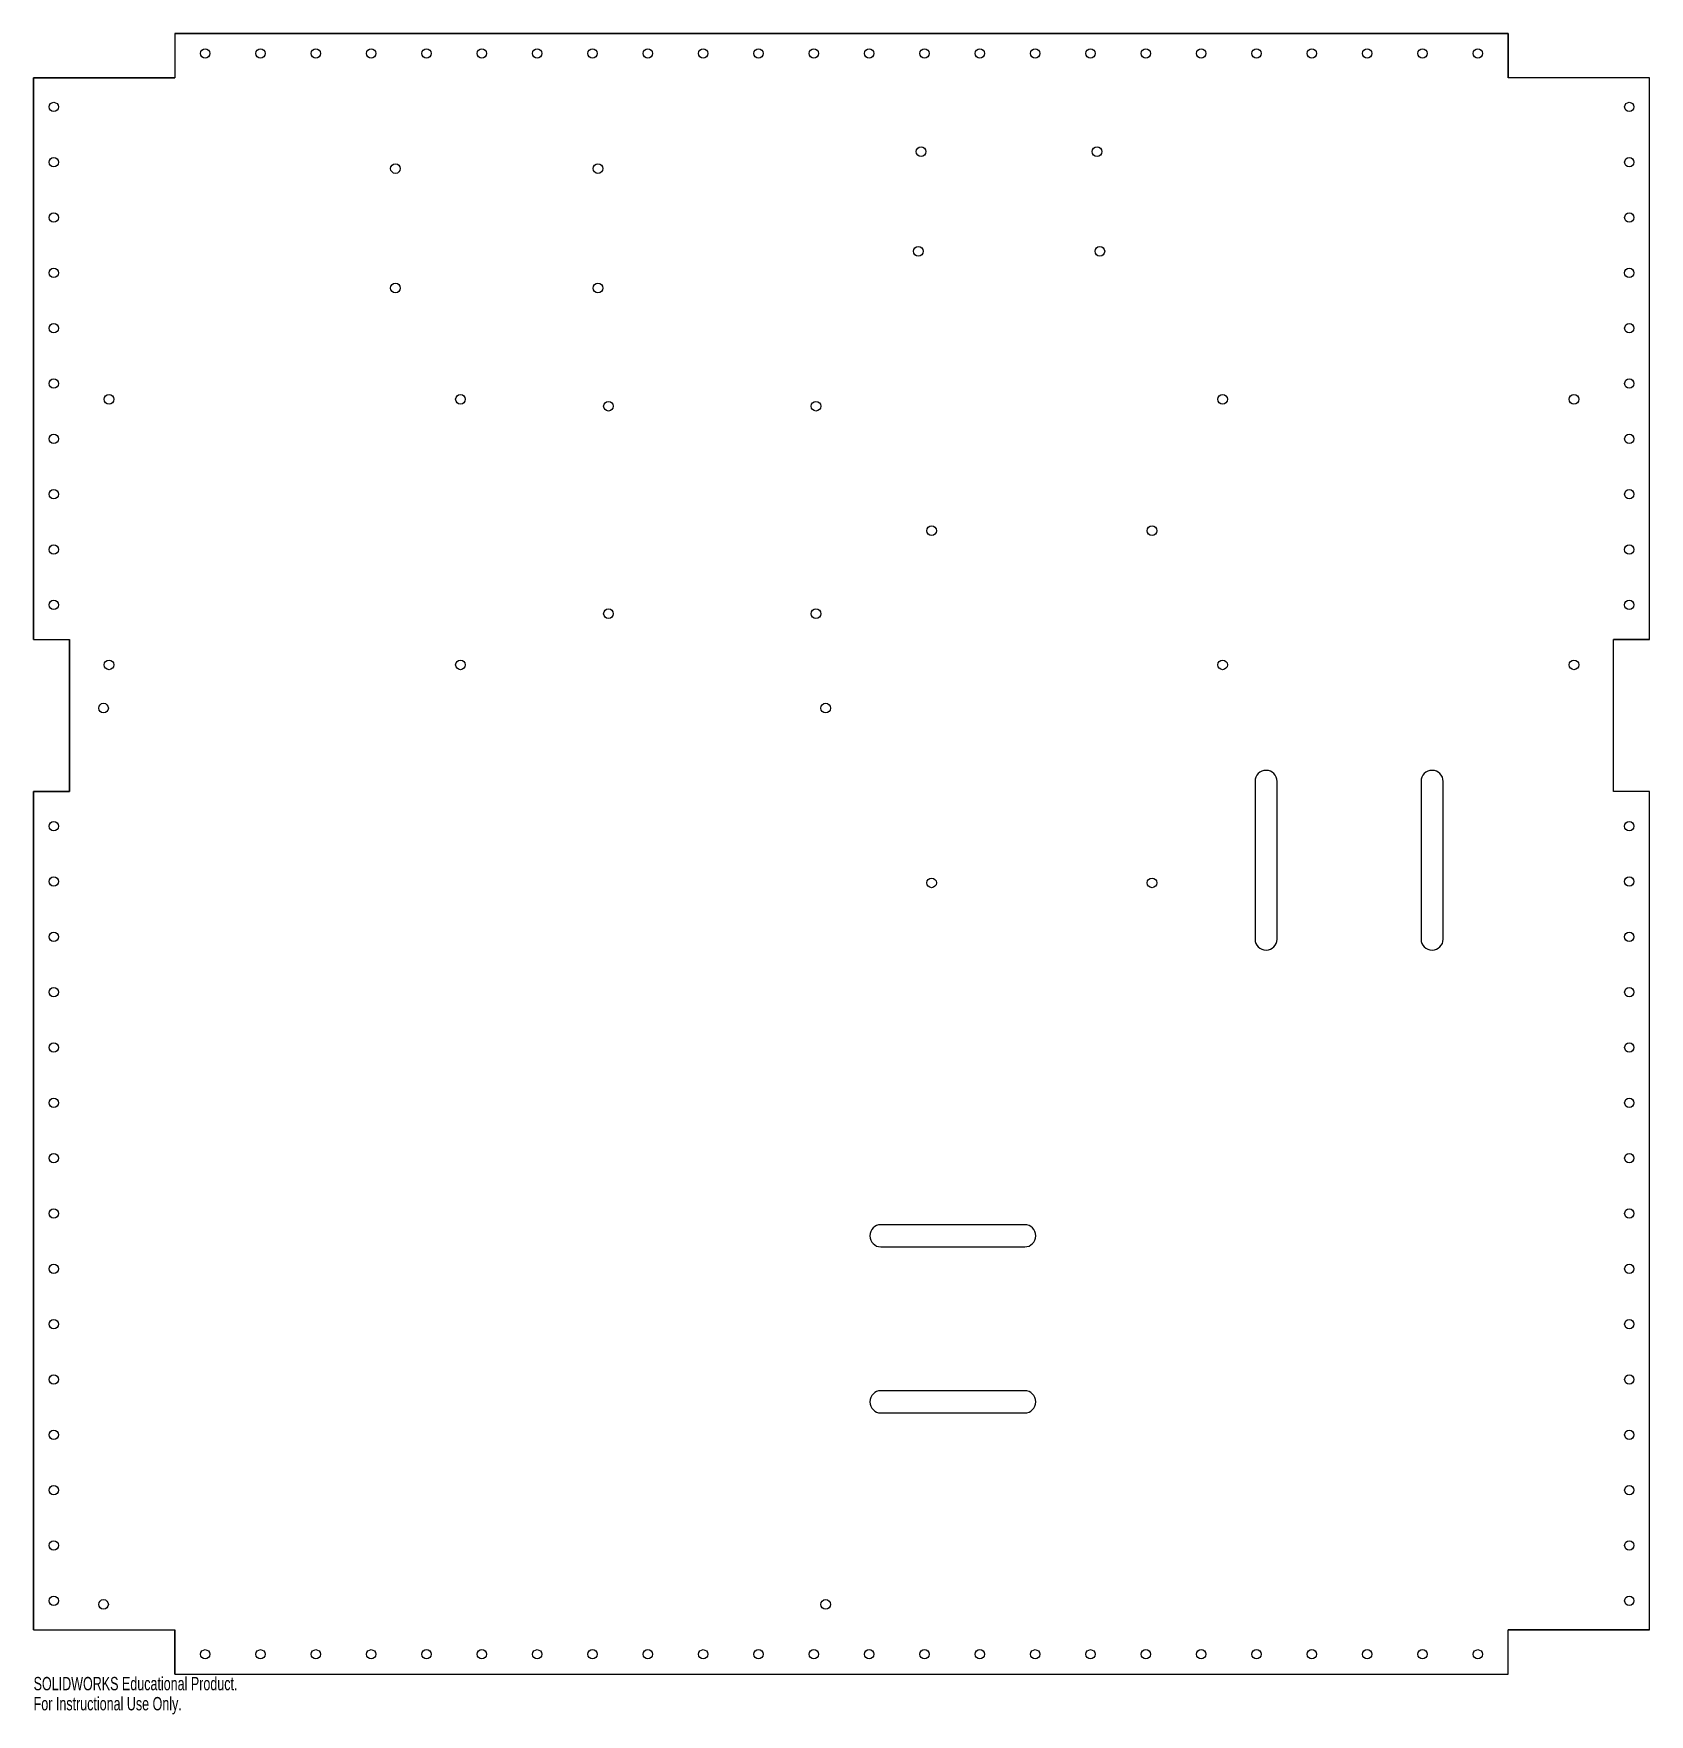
# Model space of a CAD drawing. Header units: millimetres. Extents: x 0 to 584, y -15 to 593.
import ezdxf

# ---------------------------------------------------------------- set-up
doc = ezdxf.new("R2010")
doc.units = ezdxf.units.MM
doc.styles.add('SLDTEXTSTYLE0', font='TXT', dxfattribs={"width": 0.7})

msp = doc.modelspace()

# ---------------------------------------------------------------- linework, layer by layer
at = {"color": 7, "linetype": 'Continuous'}
for p, q in [((51, 593), (51, 577)), ((533, 593), (51, 593)), ((533, 577), (533, 593)), ((51, 577), (0, 577)), ((0, 577), (0, 374)), ((584, 577), (533, 577)), ((584, 374), (584, 577)), ((0, 374), (13, 374)), ((13, 374), (13, 319)), ((571, 319), (571, 374)), ((571, 374), (584, 374)), ((13, 319), (0, 319)), ((0, 319), (0, 16)), ((584, 319), (571, 319)), ((584, 16), (584, 319)), ((0, 16), (51, 16)), ((51, 16), (51, 0)), ((533, 0), (533, 16)), ((533, 16), (584, 16)), ((51, 0), (533, 0))]:
    msp.add_line(p, q, dxfattribs=at)
at = {"color": 7, "linetype": 'Continuous', "lineweight": 25}
for p, q in [((51, 593), (533, 593)), ((51, 593), (51, 577)), ((533, 593), (533, 577)), ((0, 374), (0, 577)), ((0, 577), (51, 577)), ((584, 577), (533, 577)), ((584, 374), (584, 577)), ((0, 374), (13, 374)), ((13, 319), (13, 374)), ((584, 374), (571, 374)), ((571, 319), (571, 374)), ((441.48, 322.68), (441.48, 265.68)), ((449.48, 265.68), (449.48, 322.68)), ((501.48, 322.68), (501.48, 265.68)), ((509.48, 265.68), (509.48, 322.68)), ((0, 16), (0, 319)), ((0, 319), (13, 319)), ((584, 319), (571, 319)), ((584, 16), (584, 319)), ((358.23, 162.43), (306.23, 162.43)), ((306.23, 154.43), (358.23, 154.43)), ((358.23, 102.42), (306.23, 102.42)), ((306.23, 94.42), (358.23, 94.42)), ((0, 16), (51, 16)), ((51, 0), (51, 16)), ((584, 16), (533, 16)), ((533, 0), (533, 16)), ((51, 0), (533, 0))]:
    msp.add_line(p, q, dxfattribs=at)
for centre, radius in [((62, 585.83), 1.67), ((82, 585.83), 1.67), ((102, 585.83), 1.67), ((122, 585.83), 1.67), ((142, 585.83), 1.67), ((162, 585.83), 1.67), ((182, 585.83), 1.67), ((202, 585.83), 1.67), ((222, 585.83), 1.67), ((242, 585.83), 1.67), ((262, 585.83), 1.67), ((282, 585.83), 1.67), ((302, 585.83), 1.67), ((322, 585.83), 1.67), ((342, 585.83), 1.67), ((362, 585.83), 1.68), ((382, 585.83), 1.67), ((402, 585.83), 1.67), ((422, 585.83), 1.67), ((442, 585.83), 1.67), ((462, 585.83), 1.67), ((482, 585.83), 1.67), ((502, 585.83), 1.67), ((522, 585.83), 1.67), ((7.28, 566.5), 1.67), ((576.73, 566.5), 1.67), ((7.28, 546.5), 1.67), ((320.77, 550.33), 1.75), ((384.38, 550.33), 1.75), ((576.73, 546.5), 1.67), ((130.78, 544.22), 1.75), ((203.98, 544.22), 1.75), ((7.28, 526.5), 1.68), ((576.73, 526.5), 1.67), ((319.77, 514.33), 1.75), ((385.38, 514.33), 1.75), ((7.28, 506.5), 1.67), ((576.73, 506.5), 1.68), ((130.78, 501.02), 1.75), ((203.98, 501.02), 1.75), ((7.28, 486.5), 1.67), ((576.73, 486.5), 1.67), ((7.28, 466.5), 1.67), ((576.73, 466.5), 1.67), ((27.27, 460.82), 1.75), ((154.28, 460.82), 1.75), ((429.73, 460.82), 1.75), ((556.73, 460.82), 1.75), ((207.78, 458.32), 1.75), ((282.77, 458.32), 1.75), ((7.28, 446.5), 1.67), ((576.73, 446.5), 1.67), ((7.28, 426.5), 1.68), ((576.73, 426.5), 1.67), ((324.55, 413.32), 1.75), ((404.23, 413.32), 1.75), ((7.28, 406.5), 1.68), ((576.73, 406.5), 1.68), ((7.28, 386.5), 1.68), ((207.78, 383.32), 1.75), ((282.77, 383.32), 1.75), ((576.73, 386.5), 1.68), ((27.27, 364.82), 1.75), ((154.28, 364.82), 1.75), ((429.73, 364.82), 1.75), ((556.73, 364.82), 1.75), ((25.27, 349.18), 1.75), ((286.27, 349.18), 1.75), ((7.28, 306.5), 1.68), ((576.73, 306.5), 1.68), ((7.28, 286.5), 1.68), ((324.55, 286.02), 1.75), ((404.23, 286.02), 1.75), ((576.73, 286.5), 1.68), ((7.28, 266.5), 1.68), ((576.73, 266.5), 1.68), ((7.28, 246.5), 1.68), ((576.73, 246.5), 1.67), ((7.28, 226.5), 1.67), ((576.73, 226.5), 1.67), ((7.28, 206.5), 1.68), ((576.73, 206.5), 1.67), ((7.28, 186.5), 1.68), ((576.73, 186.5), 1.67), ((7.28, 166.5), 1.67), ((576.73, 166.5), 1.67), ((7.28, 146.5), 1.68), ((576.73, 146.5), 1.67), ((7.28, 126.5), 1.68), ((576.73, 126.5), 1.67), ((7.28, 106.5), 1.67), ((576.73, 106.5), 1.67), ((7.28, 86.5), 1.67), ((576.73, 86.5), 1.67), ((7.28, 66.5), 1.67), ((576.73, 66.5), 1.67), ((7.28, 46.5), 1.67), ((576.73, 46.5), 1.67), ((7.28, 26.5), 1.67), ((25.27, 25.18), 1.75), ((286.27, 25.18), 1.75), ((576.73, 26.5), 1.67), ((62, 7.17), 1.67), ((82, 7.17), 1.67), ((102, 7.17), 1.67), ((122, 7.17), 1.67), ((142, 7.17), 1.68), ((162, 7.17), 1.68), ((182, 7.17), 1.67), ((202, 7.17), 1.68), ((222, 7.17), 1.68), ((242, 7.17), 1.67), ((262, 7.17), 1.68), ((282, 7.17), 1.68), ((302, 7.17), 1.68), ((322, 7.17), 1.68), ((342, 7.17), 1.68), ((362, 7.17), 1.67), ((382, 7.17), 1.67), ((402, 7.17), 1.68), ((422, 7.17), 1.68), ((442, 7.17), 1.68), ((462, 7.17), 1.68), ((482, 7.17), 1.68), ((502, 7.17), 1.68), ((522, 7.17), 1.67)]:
    msp.add_circle(centre, radius, dxfattribs=at)
for centre, start, end in [((445.48, 322.68), 0, 180), ((505.48, 322.68), 0, 180), ((445.48, 265.68), 180, 0), ((505.48, 265.68), 180, 0), ((306.23, 158.43), 90, 270), ((358.23, 158.43), 270, 90), ((306.23, 98.42), 90, 270), ((358.23, 98.42), 270, 90)]:
    msp.add_arc(centre, 4, start, end, dxfattribs=at)

# ---------------------------------------------------------------- texts
at = {"color": 7, "linetype": 'Continuous', "char_height": 4.8336, "attachment_point": 1, "style": 'SLDTEXTSTYLE0'}
for s, insert in [('SOLIDWORKS Educational Product.', (0, -1.02)), ('For Instructional Use Only.', (0, -8.27))]:
    msp.add_mtext(s, dxfattribs=dict(at, insert=insert))

doc.saveas('drawing.dxf')
